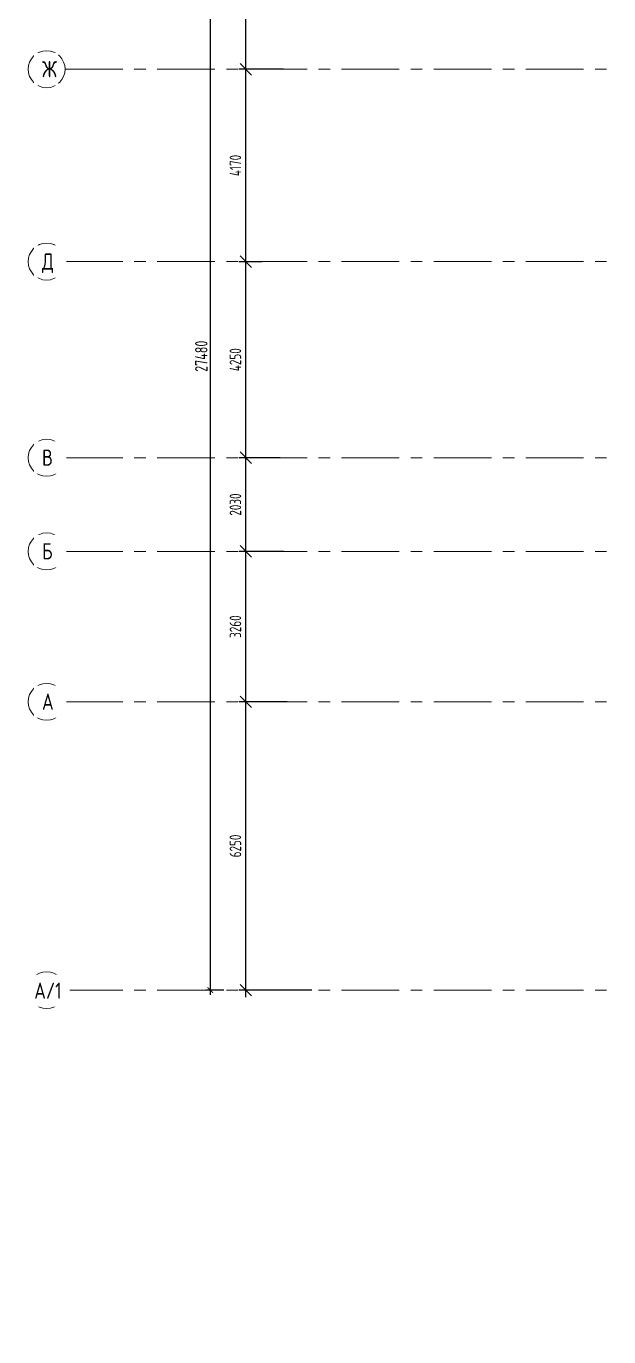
# Model space of a CAD drawing. Header units: millimetres. Extents: x -455656 to 9247092, y 0 to 412358.
# Drawn here: x -360149 to -347509, y 295349 to 323757 of the extents above; entities that cross this region are included whole.
import ezdxf
from ezdxf import colors
from ezdxf.entities.mleader import LeaderData, LeaderLine
from ezdxf.math import Vec2, Vec3

# ---------------------------------------------------------------- set-up
doc = ezdxf.new("R2010")
doc.units = ezdxf.units.MM
doc.header["$MEASUREMENT"] = 0
doc.header["$PDMODE"] = 3
doc.header["$PDSIZE"] = -4
doc.linetypes.add('CENTER', pattern=[2, 1.25, -0.25, 0.25, -0.25])
doc.layers.get('0').update_dxf_attribs({"color": 250, "lineweight": 9})
doc.layers.get('Defpoints').update_dxf_attribs({"color": 6})
doc.layers.add('подлога', color=250, linetype='Continuous', lineweight=9)
doc.styles.add('ISOCPEUR', font='isocpeur.TTF', dxfattribs={"width": 0.7})
doc.styles.add('ГОСТ 2.304', font='isocpeur.TTF', dxfattribs={"width": 0.7})
doc.dimstyles.new('R_100', dxfattribs={"dimtxt": 270, "dimasz": 120, "dimexe": 100, "dimexo": 0, "dimgap": 60, "dimtad": 1, "dimdec": 0, "dimrnd": 5, "dimzin": 0, "dimdsep": 46, "dimtxsty": 'ISOCPEUR', "dimblk": 'ARCHTICK', "dimcen": 0, "dimdle": 100, "dimclrd": 256, "dimclre": 256, "dimclrt": 256, "dimadec": 0, "dimazin": 0, "dimtfac": 2, "dimtdec": 0, "dimtofl": 0, "dimtmove": 1, "dimatfit": 3, "dimfxl": 1, "dimtvp": 3, "dimtolj": 1, "dimtzin": 0, "dimarcsym": 0})
doc.dimstyles.new('СПДС', dxfattribs={"dimscale": 100, "dimtxt": 2.5, "dimasz": 2.5, "dimexe": 1.5, "dimexo": 0, "dimgap": 1, "dimtad": 1, "dimdec": 0, "dimrnd": 1, "dimtxsty": 'ГОСТ 2.304', "dimblk": 'OBLIQUE', "dimcen": 2.5, "dimdle": 1.5, "dimadec": 0, "dimazin": 2, "dimtfac": 0.75, "dimtdec": 0, "dimtmove": 1, "dimatfit": 3, "dimfxl": 1, "dimtolj": 1, "dimarcsym": 1})

# ---------------------------------------------------------------- blocks, each defined once
blk = doc.blocks.new('_Oblique')
at = {"color": 0, "linetype": 'ByBlock', "lineweight": -2}
blk.add_line((-0.5, -0.5), (0.5, 0.5), dxfattribs=at)
blk = doc.blocks.new('*D888')
at = {"layer": 'Defpoints', "color": 0, "lineweight": 30, "ltscale": 100, "transparency": 16777216}
for p in [(-355385, 309113), (-354486, 309113), (-353951, 302863)]:
    blk.add_point(p, dxfattribs=at)
at = {"layer": 'подлога', "color": 0, "lineweight": -2, "ltscale": 100}
for p, q in [((-354486, 309113), (-355535, 309113)), ((-355385, 302713), (-355385, 309263)), ((-353951, 302863), (-355535, 302863))]:
    blk.add_line(p, q, dxfattribs=at)
at = {"layer": 'подлога', "color": 0, "lineweight": -2, "ltscale": 100, "xscale": 250, "yscale": 250, "zscale": 250}
for p, rotation in [((-355385, 309113), 90), ((-355385, 302863), 270)]:
    blk.add_blockref('_Oblique', p, dxfattribs=dict(at, rotation=rotation))
at = {"layer": 'подлога', "color": 0, "ltscale": 100, "insert": (-355610, 305988), "char_height": 250, "attachment_point": 5, "rotation": 90, "style": 'ГОСТ 2.304'}
blk.add_mtext('\\A1;6250', dxfattribs=at)
blk = doc.blocks.new('*D889')
at = {"layer": 'Defpoints', "color": 0, "lineweight": 30, "ltscale": 100, "transparency": 16777216}
for p in [(-355385, 312373), (-354563, 312373), (-354486, 309113)]:
    blk.add_point(p, dxfattribs=at)
at = {"layer": 'подлога', "color": 0, "lineweight": -2, "ltscale": 100}
for p, q in [((-355385, 308963), (-355385, 312523)), ((-354563, 312373), (-355535, 312373)), ((-354486, 309113), (-355535, 309113))]:
    blk.add_line(p, q, dxfattribs=at)
at = {"layer": 'подлога', "color": 0, "lineweight": -2, "ltscale": 100, "xscale": 250, "yscale": 250, "zscale": 250}
for p, rotation in [((-355385, 312373), 90), ((-355385, 309113), 270)]:
    blk.add_blockref('_Oblique', p, dxfattribs=dict(at, rotation=rotation))
at = {"layer": 'подлога', "color": 0, "ltscale": 100, "insert": (-355610, 310743), "char_height": 250, "attachment_point": 5, "rotation": 90, "style": 'ГОСТ 2.304'}
blk.add_mtext('\\A1;3260', dxfattribs=at)
blk = doc.blocks.new('*D890')
at = {"layer": 'Defpoints', "color": 0, "lineweight": 30, "ltscale": 100, "transparency": 16777216}
for p in [(-355385, 314403), (-354637, 314403), (-354563, 312373)]:
    blk.add_point(p, dxfattribs=at)
at = {"layer": 'подлога', "color": 0, "lineweight": -2, "ltscale": 100}
for p, q in [((-355385, 312223), (-355385, 314553)), ((-354637, 314403), (-355535, 314403)), ((-354563, 312373), (-355535, 312373))]:
    blk.add_line(p, q, dxfattribs=at)
at = {"layer": 'подлога', "color": 0, "lineweight": -2, "ltscale": 100, "xscale": 250, "yscale": 250, "zscale": 250}
for p, rotation in [((-355385, 314403), 90), ((-355385, 312373), 270)]:
    blk.add_blockref('_Oblique', p, dxfattribs=dict(at, rotation=rotation))
at = {"layer": 'подлога', "color": 0, "ltscale": 100, "insert": (-355610, 313388), "char_height": 250, "attachment_point": 5, "rotation": 90, "style": 'ГОСТ 2.304'}
blk.add_mtext('\\A1;2030', dxfattribs=at)
blk = doc.blocks.new('*D891')
at = {"layer": 'Defpoints', "color": 0, "lineweight": 30, "ltscale": 100, "transparency": 16777216}
for p in [(-355385, 318653), (-355035, 318653), (-354637, 314403)]:
    blk.add_point(p, dxfattribs=at)
at = {"layer": 'подлога', "color": 0, "lineweight": -2, "ltscale": 100}
for p, q in [((-355385, 314253), (-355385, 318803)), ((-355035, 318653), (-355535, 318653)), ((-354637, 314403), (-355535, 314403))]:
    blk.add_line(p, q, dxfattribs=at)
at = {"layer": 'подлога', "color": 0, "lineweight": -2, "ltscale": 100, "xscale": 250, "yscale": 250, "zscale": 250}
for p, rotation in [((-355385, 318653), 90), ((-355385, 314403), 270)]:
    blk.add_blockref('_Oblique', p, dxfattribs=dict(at, rotation=rotation))
at = {"layer": 'подлога', "color": 0, "ltscale": 100, "insert": (-355610, 316528), "char_height": 250, "attachment_point": 5, "rotation": 90, "style": 'ГОСТ 2.304'}
blk.add_mtext('\\A1;4250', dxfattribs=at)
blk = doc.blocks.new('*D892')
at = {"layer": 'Defpoints', "color": 0, "lineweight": 30, "ltscale": 100, "transparency": 16777216}
for p in [(-355385, 322823), (-354567, 322823), (-355035, 318653)]:
    blk.add_point(p, dxfattribs=at)
at = {"layer": 'подлога', "color": 0, "lineweight": -2, "ltscale": 100}
for p, q in [((-354567, 322823), (-355535, 322823)), ((-355385, 318503), (-355385, 322973)), ((-355035, 318653), (-355535, 318653))]:
    blk.add_line(p, q, dxfattribs=at)
at = {"layer": 'подлога', "color": 0, "lineweight": -2, "ltscale": 100, "xscale": 250, "yscale": 250, "zscale": 250}
for p, rotation in [((-355385, 322823), 90), ((-355385, 318653), 270)]:
    blk.add_blockref('_Oblique', p, dxfattribs=dict(at, rotation=rotation))
at = {"layer": 'подлога', "color": 0, "ltscale": 100, "insert": (-355610, 320738), "char_height": 250, "attachment_point": 5, "rotation": 90, "style": 'ГОСТ 2.304'}
blk.add_mtext('\\A1;4170', dxfattribs=at)
blk = doc.blocks.new('*D893')
at = {"layer": 'Defpoints', "color": 0, "lineweight": 30, "ltscale": 100, "transparency": 16777216}
for p in [(-355385, 330343), (-354506, 330343), (-354567, 322823)]:
    blk.add_point(p, dxfattribs=at)
at = {"layer": 'подлога', "color": 0, "lineweight": -2, "ltscale": 100}
for p, q in [((-355385, 322673), (-355385, 330493)), ((-354506, 330343), (-355535, 330343)), ((-354567, 322823), (-355535, 322823))]:
    blk.add_line(p, q, dxfattribs=at)
at = {"layer": 'подлога', "color": 0, "lineweight": -2, "ltscale": 100, "xscale": 250, "yscale": 250, "zscale": 250}
for p, rotation in [((-355385, 330343), 90), ((-355385, 322823), 270)]:
    blk.add_blockref('_Oblique', p, dxfattribs=dict(at, rotation=rotation))
at = {"layer": 'подлога', "color": 0, "ltscale": 100, "insert": (-355610, 326583), "char_height": 250, "attachment_point": 5, "rotation": 90, "style": 'ГОСТ 2.304'}
blk.add_mtext('\\A1;7520', dxfattribs=at)
blk = doc.blocks.new('_DotSmall')
at = {"color": 0, "linetype": 'ByBlock', "const_width": 0.5}
blk.add_lwpolyline([(-0.0625, 0, 1), (0.0625, 0, 1)], format="xyb", close=True, dxfattribs=at)
blk = doc.blocks.new('_ArchTick')
at = {"color": 0, "linetype": 'ByBlock', "const_width": 0.15}
blk.add_lwpolyline([(-0.5, -0.5), (0.5, 0.5)], dxfattribs=at)
blk = doc.blocks.new('*D941')
at = {"layer": 'Defpoints', "color": 0, "lineweight": 30, "ltscale": 500, "transparency": 16777216}
for p in [(-355020, 330343), (-356155, 302863), (-355864, 302863)]:
    blk.add_point(p, dxfattribs=at)
at = {"layer": 'подлога', "lineweight": -2, "ltscale": 500}
for p, q in [((-356155, 330443), (-356155, 302763)), ((-355020, 330343), (-356255, 330343)), ((-355864, 302863), (-356255, 302863))]:
    blk.add_line(p, q, dxfattribs=at)
at = {"layer": 'подлога', "lineweight": -2, "ltscale": 500, "xscale": 120, "yscale": 120, "zscale": 120}
for p, rotation in [((-356155, 330343), 90), ((-356155, 302863), 270)]:
    blk.add_blockref('_ArchTick', p, dxfattribs=dict(at, rotation=rotation))
at = {"layer": 'подлога', "lineweight": 13, "ltscale": 500, "insert": (-356350, 316603), "char_height": 270, "attachment_point": 5, "rotation": 90, "style": 'ISOCPEUR'}
blk.add_mtext('\\A1;27480', dxfattribs=at)

msp = doc.modelspace()

# ---------------------------------------------------------------- linework, layer by layer
at = {"layer": 'подлога', "linetype": 'CENTER', "ltscale": 1000}
for p, q in [((-359305.8, 322823.2), (-275708.6, 322823.2)), ((-359305.8, 318653.2), (-275708.6, 318653.2)), ((-359305.8, 314403.2), (-275708.6, 314403.2)), ((-359305.8, 312373.2), (-275708.6, 312373.2)), ((-359305.8, 309113.2), (-289924.6, 309113.2)), ((-359305.8, 302863.2), (-275708.6, 302863.2))]:
    msp.add_line(p, q, dxfattribs=at)
at = {"layer": 'подлога', "ltscale": 0.5}
for centre in [(-359705.8, 322823.2), (-359705.8, 318653.2), (-359705.8, 314403.2), (-359705.8, 312373.2), (-359705.8, 309113.2), (-359705.8, 302863.2)]:
    msp.add_circle(centre, 400, dxfattribs=at)

# ---------------------------------------------------------------- dimensions: what is measured, and where the dimension line sits
at = {"layer": 'подлога', "lineweight": 13, "ltscale": 500}
dim = msp.add_linear_dim(base=(-356155.3, 302863.2), p1=(-355020.4, 330343.2), p2=(-355863.8, 302863.2), angle=90, dimstyle='R_100', override={"dimpost": '\\X', "dimfxl": 2.5, "dimarcsym": 2}, dxfattribs=at)
dim.commit()
dim.dimension.update_dxf_attribs({"geometry": '*D941', "text_midpoint": (-356350.3, 316603.2)})
at = {"layer": 'подлога', "ltscale": 100}
for base, p1, p2, picture, middle in [((-355384.8, 330343.2), (-354566.9, 322823.2), (-354506, 330343.2), '*D893', (-355609.8, 326583.2)), ((-355384.8, 322823.2), (-355034.9, 318653.2), (-354566.9, 322823.2), '*D892', (-355609.8, 320738.2)), ((-355384.8, 318653.2), (-354636.9, 314403.2), (-355034.9, 318653.2), '*D891', (-355609.8, 316528.2)), ((-355384.8, 314403.2), (-354563.3, 312373.2), (-354636.9, 314403.2), '*D890', (-355609.8, 313388.2)), ((-355384.8, 312373.2), (-354486.1, 309113.2), (-354563.3, 312373.2), '*D889', (-355609.8, 310743.2)), ((-355384.8, 309113.2), (-353951, 302863.2), (-354486.1, 309113.2), '*D888', (-355609.8, 305988.2))]:
    dim = msp.add_linear_dim(base=base, p1=p1, p2=p2, angle=90, dimstyle='СПДС', dxfattribs=at)
    dim.commit()
    dim.dimension.update_dxf_attribs({"geometry": picture, "text_midpoint": middle})

# ---------------------------------------------------------------- leaders
at = {"layer": 'подлога'}
ml = msp.add_multileader_mtext('Standard', dxfattribs=at)
ml.set_content('{\\W0.8;-2,500}', color=256, style='ISOCPEUR')
ml.set_leader_properties(color=256, linetype='Continuous', lineweight=-1)
ml.set_arrow_properties(name='DOTSMALL')
ml.build(insert=Vec2(0, 0))
ml.multileader.update_dxf_attribs({"has_text_frame": 1, "text_left_attachment_type": 4, "text_right_attachment_type": 4, "dogleg_length": 100, "arrow_head_size": 180})
ctx = ml.context
ctx.base_point, ctx.char_height, ctx.arrow_head_size, ctx.landing_gap_size, ctx.plane_origin = Vec3(-348917.1, 349825.3), 250, 180, 50, Vec3(-348638.6, 349258.8)
ctx.left_attachment, ctx.right_attachment = 4, 4
notes = []
notes.append((ctx, [(0, (0, 0, 0), (0, 0), (1, 0), 1, [])]))
ctx.mtext.insert, ctx.mtext.width, ctx.mtext.line_spacing_style, ctx.mtext.flow_direction = Vec3(-348867.1, 350158.6), 749.69, 2, 5
for ctx, leaders in notes:
    for number, flags, end, landing, length, lines in leaders:
        leader = LeaderData()
        leader.index, (leader.has_last_leader_line, leader.has_dogleg_vector, leader.attachment_direction) = number, flags
        leader.last_leader_point, leader.dogleg_vector, leader.dogleg_length = Vec3(end), Vec3(landing), length
        for number, points, colour, breaks in lines:
            line = LeaderLine()
            line.index, line.vertices, line.color, line.breaks = number, Vec3.list(points), colors.encode_raw_color(colour), breaks
            leader.lines.append(line)
        ctx.leaders.append(leader)

# ---------------------------------------------------------------- next in the draw order: texts
at = {"layer": 'подлога', "char_height": 350, "attachment_point": 1, "line_spacing_factor": 1.149209, "style": 'ГОСТ 2.304', "bg_fill": 2}
for s, insert, width in [('{\\W0.8;Ж}', (-359805.6, 323001), 178.206), ('{\\W0.8;А/1}', (-359974.5, 303026), 1.455191522836685e-11)]:
    msp.add_mtext(s, dxfattribs=dict(at, insert=insert, width=width))
for s, insert in [('{\\W0.8;Д}', (-359805.6, 318831)), ('{\\W0.8;В}', (-359805.6, 314581)), ('{\\W0.8;Б}', (-359805.6, 312551)), ('{\\W0.8;А}', (-359805.6, 309291))]:
    msp.add_mtext(s, dxfattribs=dict(at, insert=insert))

doc.saveas('drawing.dxf')
